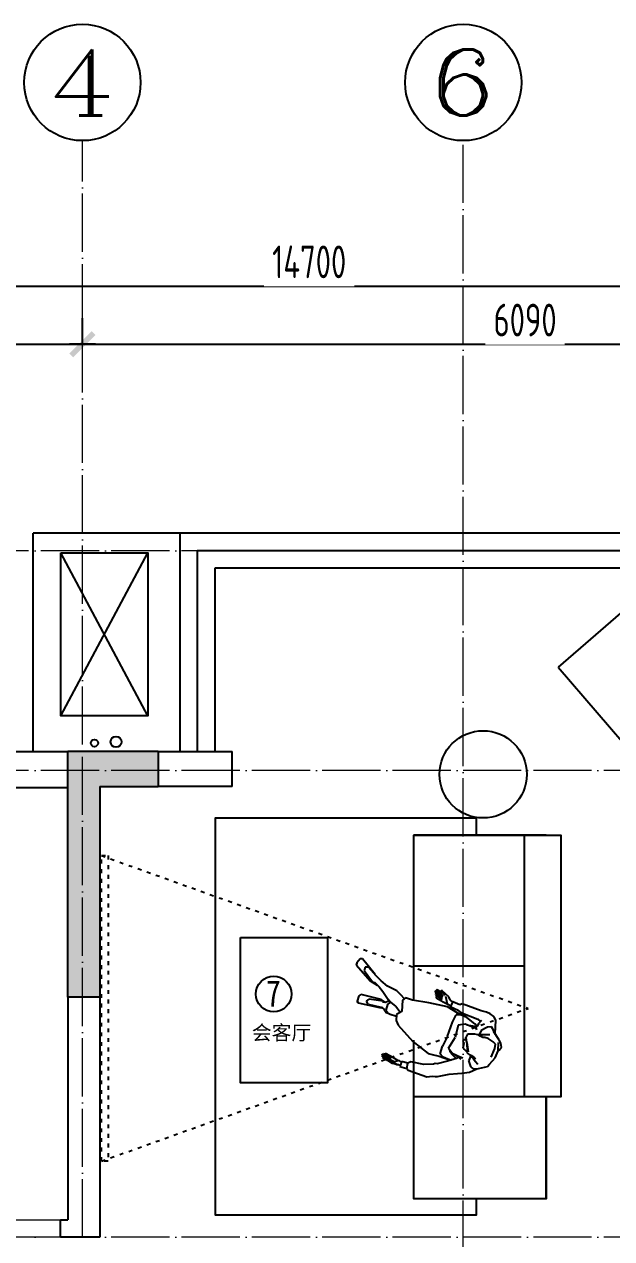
# Model space of a CAD drawing. Header units: inches. Extents: x -50945 to 250244, y -404780 to 18493.
# Drawn here: x 104309 to 108350, y -325140 to -316790 of the extents above; entities that cross this region are included whole.
import ezdxf
from ezdxf.enums import TextEntityAlignment as Align

# ---------------------------------------------------------------- set-up
doc = ezdxf.new("R2010")
doc.units = ezdxf.units.IN
doc.header["$MEASUREMENT"] = 0
doc.linetypes.add('DOTE', pattern=[2.42, 2, -0.2, 0.02, -0.2])
doc.linetypes.add('iGo户型优化10', pattern=[30, 12, -18])
for name, color, linetype in [('AXIS', 1, 'Continuous'), ('AXIS_TEXT', 7, 'Continuous'), ('D-ARCHI', 250, 'Continuous'), ('EVH 立面填充', 8, 'Continuous'), ('IBS-003-建筑窗框', 3, 'Continuous'), ('IBS-182-原建筑非承重墙', 150, 'Continuous'), ('IBS-200-原建筑承重墙柱', 200, 'Continuous'), ('IBS-63-原建筑窗', 63, 'Continuous'), ('IFF-51-活动家具', 51, 'Continuous'), ('iGo户型优化', 7, 'Continuous'), ('外标注', 50, 'Continuous'), ('房间编号', 50, 'Continuous')]:
    doc.layers.add(name, color=color, linetype=linetype)
doc.layers.add('门', color=65, linetype='Continuous', lineweight=13)
doc.styles.add('_TCH_AXIS', font='COMPLEX', dxfattribs={"bigfont": 'GBCBIG'})
doc.styles.add('ARI', font='', dxfattribs={"width": 0.8, "height": 200})
doc.styles.add('COMPLEX', font='COMPLEX')
doc.styles.add('HBA-DIMT', font='ARCHS.SHX', dxfattribs={"width": 0.8})
doc.styles.add('MtXpl_Arial_Unicode_', font='Arial Unicode.ttf')
doc.styles.get('ARI').set_extended_font_data('SimSun')
doc.dimstyles.new('HBA_40', dxfattribs={"dimscale": 50, "dimtxt": 2.5, "dimasz": 0.1, "dimexe": 2, "dimexo": 2.5, "dimgap": 0.6, "dimtad": 1, "dimdec": 0, "dimrnd": 5, "dimzin": 0, "dimtxsty": 'HBA-DIMT', "dimblk": 'HBA_DIMENSION_TICK', "dimblk1": 'HBA_DIMENSION_TICK', "dimblk2": 'HBA_DIMENSION_TICK', "dimcen": 0.125, "dimclrd": 44, "dimclre": 44, "dimclrt": 2, "dimadec": 0, "dimazin": 0, "dimtfac": 1, "dimtdec": 0, "dimtix": 1, "dimtmove": 1, "dimatfit": 3, "dimldrblk": 'HBA_Leader_Dot', "dimfxl": 0, "dimtvp": 1, "dimtfill": 1, "dimtolj": 1, "dimtzin": 0, "dimarcsym": 0})

# ---------------------------------------------------------------- blocks, each defined once
blk = doc.blocks.new('HBA_DIMENSION_TICK')
at = {"color": 0, "linetype": 'ByBlock'}
for p, q in [((-10, 0), (0, 0)), ((0, 0), (10, 0))]:
    blk.add_line(p, q, dxfattribs=at)
at = {"color": 50, "linetype": 'ByBlock'}
blk.add_solid([(-10, -7), (-7, -10), (7, 10), (10, 7)], dxfattribs=at)
blk = doc.blocks.new('*D805')
at = {"layer": 'Defpoints', "color": 0, "transparency": 16777216}
for p in [(104708.7, -318990.2), (102128.7, -319214.7), (104708.7, -319214.7)]:
    blk.add_point(p, dxfattribs=at)
at = {"layer": '外标注', "color": 44, "lineweight": -2, "transparency": 16777216}
for p, q in [((102128.7, -318990.2), (102128.7, -318810.2)), ((104708.7, -318990.2), (104708.7, -318810.2)), ((102137.7, -318990.2), (104699.7, -318990.2))]:
    blk.add_line(p, q, dxfattribs=at)
at = {"layer": '外标注', "color": 44, "lineweight": -2, "transparency": 16777216, "xscale": 9, "yscale": 9, "zscale": 9, "rotation": 180}
blk.add_blockref('HBA_DIMENSION_TICK', (102128.7, -318990.2), dxfattribs=at)
at = {"layer": '外标注', "color": 44, "lineweight": -2, "transparency": 16777216, "xscale": 9, "yscale": 9, "zscale": 9}
blk.add_blockref('HBA_DIMENSION_TICK', (104708.7, -318990.2), dxfattribs=at)
at = {"layer": '外标注', "color": 2, "transparency": 16777216, "insert": (103418.7, -318823.7), "char_height": 225, "attachment_point": 5, "style": 'HBA-DIMT', "bg_fill": 3, "box_fill_scale": 1.25, "bg_fill_color": 256, "bg_fill_true_color": 13158600, "bg_fill_transparency": 0}
blk.add_mtext('\\A1;2580', dxfattribs=at)
blk = doc.blocks.new('HBA_Leader_Dot')
at = {"color": 0, "linetype": 'ByBlock'}
blk.add_line((-5, 0), (-10, 0), dxfattribs=at)
at = {"color": 0, "linetype": 'ByBlock', "const_width": 5}
blk.add_lwpolyline([(-2.5, 0, 1), (2.5, 0, 1)], format="xyb", close=True, dxfattribs=at)
blk = doc.blocks.new('*D806')
at = {"layer": 'Defpoints', "color": 0, "transparency": 16777216}
for p in [(110798.7, -318990.2), (104708.7, -319214.7), (110798.7, -319214.7)]:
    blk.add_point(p, dxfattribs=at)
at = {"layer": '外标注', "color": 44, "lineweight": -2, "transparency": 16777216}
for p, q in [((104708.7, -318990.2), (104708.7, -318810.2)), ((110798.7, -318990.2), (110798.7, -318810.2)), ((104717.7, -318990.2), (110789.7, -318990.2))]:
    blk.add_line(p, q, dxfattribs=at)
at = {"layer": '外标注', "color": 44, "lineweight": -2, "transparency": 16777216, "xscale": 9, "yscale": 9, "zscale": 9, "rotation": 180}
blk.add_blockref('HBA_DIMENSION_TICK', (104708.7, -318990.2), dxfattribs=at)
at = {"layer": '外标注', "color": 44, "lineweight": -2, "transparency": 16777216, "xscale": 9, "yscale": 9, "zscale": 9}
blk.add_blockref('HBA_DIMENSION_TICK', (110798.7, -318990.2), dxfattribs=at)
at = {"layer": '外标注', "color": 2, "transparency": 16777216, "insert": (107753.7, -318823.7), "char_height": 225, "attachment_point": 5, "style": 'HBA-DIMT', "bg_fill": 3, "box_fill_scale": 1.25, "bg_fill_color": 256, "bg_fill_true_color": 13158600, "bg_fill_transparency": 0}
blk.add_mtext('\\A1;6090', dxfattribs=at)
blk = doc.blocks.new('*D808')
at = {"layer": 'Defpoints', "color": 0, "transparency": 16777216}
for p in [(113618.7, -318590.2), (98918.7, -318990.2), (113618.7, -318990.2)]:
    blk.add_point(p, dxfattribs=at)
at = {"layer": '外标注', "color": 44, "lineweight": -2, "transparency": 16777216}
for p, q in [((98918.7, -318765.2), (98918.7, -318410.2)), ((113618.7, -318765.2), (113618.7, -318410.2)), ((98927.7, -318590.2), (113609.7, -318590.2))]:
    blk.add_line(p, q, dxfattribs=at)
at = {"layer": '外标注', "color": 44, "lineweight": -2, "transparency": 16777216, "xscale": 9, "yscale": 9, "zscale": 9, "rotation": 180}
blk.add_blockref('HBA_DIMENSION_TICK', (98918.7, -318590.2), dxfattribs=at)
at = {"layer": '外标注', "color": 44, "lineweight": -2, "transparency": 16777216, "xscale": 9, "yscale": 9, "zscale": 9}
blk.add_blockref('HBA_DIMENSION_TICK', (113618.7, -318590.2), dxfattribs=at)
at = {"layer": '外标注', "color": 2, "transparency": 16777216, "insert": (106268.7, -318423.7), "char_height": 225, "attachment_point": 5, "style": 'HBA-DIMT', "bg_fill": 3, "box_fill_scale": 1.25, "bg_fill_color": 256, "bg_fill_true_color": 13158600, "bg_fill_transparency": 0}
blk.add_mtext('\\A1;14700', dxfattribs=at)
blk = doc.blocks.new('_AXISO')
blk.add_circle((0, 0), 0.5)
at = {"layer": 'AXIS_TEXT', "style": 'COMPLEX', "width": 1.041667}
blk.add_attdef('A', text='', height=0.56, dxfattribs=at).set_placement((-0.25, -0.28), (0.25, -0.28), align=Align.FIT)
blk = doc.blocks.new('A$C0ACF2E9F')
at = {"layer": 'iGo户型优化', "color": 251}
for p, q in [((196.6, 1052.9), (233.7, 1104.2)), ((233.7, 1104.2), (252.2, 1109.9)), ((252.2, 1109.9), (307.7, 1129.8)), ((300.6, 1102.8), (366.2, 1102.8)), ((307.7, 1129.8), (359, 1129.8)), ((359, 1129.8), (414.6, 1109.9)), ((361.9, 1129.8), (370.4, 1137)), ((366.2, 1102.8), (396.1, 1095.6)), ((370.4, 1137), (391.8, 1142.7)), ((391.8, 1142.7), (416, 1128.4)), ((396.1, 1095.6), (403.2, 1074.3)), ((416, 1128.4), (433.1, 1104.2)), ((433.1, 1104.2), (470.2, 1052.9)), ((122, 958.6), (149, 1005)), ((149, 1005), (188.2, 1042.2)), ((192.3, 1050.1), (178.9, 1024.7)), ((185.2, 1000.2), (178.9, 1024.7)), ((196.6, 1052.9), (192.3, 1050.1)), ((232.2, 1014.4), (222.3, 1035.8)), ((245.1, 993.1), (232.2, 1014.4)), ((247.9, 1011.6), (252.2, 998.8)), ((403.2, 1074.3), (411.8, 1034.4)), ((410.3, 1011.6), (404.6, 998.8)), ((411.8, 1034.4), (410.3, 1011.6)), ((430.3, 1014.4), (414.6, 977.4)), ((440.3, 1035.8), (430.3, 1014.4)), ((456.6, 1067.8), (459.4, 1067.8)), ((459.4, 1067.8), (549.1, 1035.4)), ((470.2, 1052.9), (474.4, 1050.1)), ((474.4, 1050.1), (495.8, 1025.8)), ((495.8, 1025.8), (481.6, 1000.2)), ((549.1, 1035.4), (566.9, 1013.6)), ((566.9, 1013.6), (573.9, 983.6)), ((81.9, 879.8), (108.7, 931.8)), ((108.7, 931.8), (122, 958.6)), ((188.1, 997.3), (185.2, 1000.2)), ((188.1, 997.3), (222.3, 968.8)), ((220.8, 926.1), (220.8, 887.6)), ((257.9, 968.8), (222.3, 968.8)), ((252.2, 974.5), (245.1, 993.1)), ((259.3, 977.4), (252.2, 998.8)), ((257.9, 968.8), (252.2, 974.5)), ((259.3, 977.4), (257.9, 968.8)), ((257.9, 968.8), (257.9, 958.9)), ((262.2, 944.6), (257.9, 958.9)), ((269.3, 933.2), (262.2, 944.6)), ((282.1, 931.8), (269.3, 933.2)), ((275, 924.7), (274, 932.7)), ((329.1, 909), (275, 941.8)), ((280.7, 910.4), (275, 924.7)), ((319.1, 914.7), (282.1, 931.8)), ((400.4, 927.5), (386.1, 891.9)), ((404.6, 938.9), (400.4, 927.5)), ((404.6, 998.8), (404.6, 977.4)), ((404.6, 977.4), (407.5, 968.8)), ((407.5, 958.9), (404.6, 938.9)), ((411.8, 970.3), (407.5, 958.9)), ((407.5, 968.8), (407.5, 958.9)), ((444.5, 968.8), (411.2, 968.8)), ((414.6, 993.1), (411.8, 974.5)), ((411.8, 974.5), (411.8, 970.3)), ((448.8, 927.5), (436, 937.5)), ((443.1, 931.8), (443.1, 887.6)), ((443.1, 862), (457.4, 930.4)), ((478.7, 997.3), (444.5, 968.8)), ((464.5, 934.6), (448.8, 927.5)), ((459.6, 932.4), (470.2, 911.8)), ((464.5, 934.6), (486.3, 936.8)), ((481.6, 1000.2), (478.7, 997.3)), ((497.2, 938.9), (486.3, 936.8)), ((508.5, 944.4), (497.2, 938.9)), ((507.2, 919), (500.1, 940.3)), ((504.4, 792.2), (507.2, 919)), ((575, 955.6), (569.9, 917.5)), ((573.9, 983.6), (575, 955.6)), ((37, 813.5), (81.9, 879.8)), ((206.7, 891.5), (161, 834.9)), ((171, 769.4), (175.2, 843.5)), ((175.2, 843.5), (178.8, 857)), ((175.2, 843.5), (175.2, 796.4)), ((215.1, 850.6), (200.3, 883.6)), ((220.8, 862), (209.4, 914.7)), ((226.5, 824.9), (215.1, 850.6)), ((220.8, 887.6), (220.8, 862)), ((220.8, 862), (220.8, 850.6)), ((245.1, 807.8), (220.8, 850.6)), ((287.8, 900.5), (280.7, 910.4)), ((287.8, 900.5), (319.1, 894.8)), ((329.1, 909), (319.1, 914.7)), ((359, 889.1), (319.1, 914.7)), ((329.1, 880.5), (319.1, 894.8)), ((329.1, 909), (359, 889.1)), ((337.7, 880.5), (329.1, 880.5)), ((344.8, 894.8), (337.7, 880.5)), ((349.1, 894.8), (344.8, 894.8)), ((349.1, 894.8), (344.8, 894.8)), ((386.1, 891.9), (359, 889.1)), ((443.1, 850.6), (417.5, 807.8)), ((443.1, 887.6), (443.1, 862)), ((443.1, 862), (443.1, 850.6)), ((470.2, 911.8), (488.7, 843.5)), ((488.7, 843.5), (493, 769.4)), ((488.7, 843.5), (488.7, 796.4)), ((569.9, 917.5), (562.8, 777.9)), ((7.6, 744.3), (24.2, 777.9)), ((24.2, 777.9), (29.8, 797.2)), ((29.8, 797.2), (37, 813.5)), ((105.4, 755.1), (76.9, 695.3)), ((114, 762.2), (105.4, 755.1)), ((116.8, 776.5), (114, 762.2)), ((161, 834.9), (116.8, 776.5)), ((158.1, 692.4), (175.2, 796.4)), ((175.2, 796.4), (188.1, 769.4)), ((188.1, 769.4), (242.2, 765.1)), ((239.4, 819.2), (226.5, 824.9)), ((320.6, 769.4), (242.2, 765.1)), ((245.1, 807.8), (332, 820.7)), ((320.6, 769.4), (423.2, 765.1)), ((417.5, 807.8), (332, 820.7)), ((423.2, 765.1), (477.3, 769.4)), ((488.7, 796.4), (477.3, 769.4)), ((488.7, 796.4), (507.2, 692.4)), ((511.5, 770.8), (504.4, 792.2)), ((511.5, 770.8), (512.9, 711)), ((562.8, 777.9), (551.4, 766.5)), ((551.4, 766.5), (552.9, 713.3)), ((564.2, 790.7), (562.8, 777.9)), ((0, 608.4), (7.6, 744.3)), ((76.9, 695.3), (59.8, 604.1)), ((193.8, 562.8), (158.1, 692.4)), ((507.2, 692.4), (483, 562.8)), ((552.9, 713.3), (512.9, 711)), ((522.9, 688.2), (520, 711)), ((524.3, 682.5), (522.9, 688.2)), ((527.2, 651.1), (524.3, 682.5)), ((569.9, 652.5), (524.3, 682.5)), ((550, 713.8), (558.5, 691)), ((558.5, 691), (574.2, 675.3)), ((574.2, 675.3), (584.2, 645.4)), ((7.1, 595.6), (0, 608.4)), ((2.4, 547.6), (7.1, 595.6)), ((7.1, 595.6), (44.2, 589.9)), ((44.2, 589.9), (39.1, 544.7)), ((59.8, 604.1), (44.2, 589.9)), ((534.3, 597), (527.2, 651.1)), ((541.4, 592.7), (534.3, 597)), ((551.4, 584.2), (541.4, 638.3)), ((544.3, 597), (541.4, 592.7)), ((544.3, 621.2), (544.3, 597)), ((565.6, 574.2), (552.8, 636.9)), ((561.4, 587), (557.1, 584.2)), ((558.5, 605.5), (561.4, 587)), ((577, 579.9), (565.6, 636.9)), ((571.3, 608.4), (574.2, 578.5)), ((579.9, 626.9), (572.8, 646.8)), ((588.4, 608.4), (579.9, 626.9)), ((579.9, 625.5), (587, 582.7)), ((584.2, 645.4), (594.1, 616.9)), ((592.7, 611.2), (588.4, 608.4)), ((594.1, 616.9), (592.7, 611.2)), ((10, 547.1), (2.4, 547.6)), ((2.9, 488.7), (7.1, 512.9)), ((7.1, 522.9), (10, 532.9)), ((7.1, 522.9), (7.1, 491.5)), ((7.1, 493), (7.1, 522.9)), ((39.1, 544.7), (10, 547.1)), ((10, 532.9), (10, 547.1)), ((17.1, 497.2), (35.6, 518.6)), ((34, 545.1), (37, 530)), ((37, 530), (35.6, 518.6)), ((35.6, 518.6), (39.9, 483)), ((259.3, 427.4), (193.8, 562.8)), ((483, 562.8), (457.4, 453.1)), ((557.1, 584.2), (551.4, 584.2)), ((571.3, 574.2), (565.6, 574.2)), ((574.2, 578.5), (571.3, 574.2)), ((582.7, 579.9), (577, 579.9)), ((587, 582.7), (582.7, 579.9)), ((7.1, 467.3), (2.9, 488.7)), ((7.1, 460.2), (7.1, 491.5)), ((10, 453.1), (7.1, 460.2)), ((14.2, 410.3), (8.5, 454.5)), ((15.7, 454.5), (10, 453.1)), ((17.1, 473), (15.7, 454.5)), ((17.1, 497.2), (17.1, 473)), ((17.1, 471.6), (24.2, 410.3)), ((25.6, 468.7), (32.8, 401.8)), ((32.8, 467.3), (38.5, 410.3)), ((44.2, 418.9), (38.5, 418.9)), ((39.9, 483), (47, 421.7)), ((47, 421.7), (44.2, 418.9)), ((283.5, 403.2), (259.3, 427.4)), ((457.4, 453.1), (453.1, 401.8)), ((18.5, 410.3), (14.2, 410.3)), ((24.2, 410.3), (18.5, 410.3)), ((22.8, 401.8), (21.4, 410.3)), ((27.1, 401.8), (22.8, 401.8)), ((32.8, 401.8), (27.1, 401.8)), ((32.8, 410.3), (31.3, 410.3)), ((38.5, 410.3), (32.8, 410.3)), ((323.4, 389), (283.5, 403.2)), ((309.2, 333.4), (309.3, 348.1)), ((309.3, 348.1), (312.9, 392.7)), ((356.2, 416), (323.4, 389)), ((363.3, 379), (346.5, 408.1)), ((428.9, 389), (356.2, 416)), ((374.7, 361.9), (363.3, 379)), ((374.7, 361.9), (386.1, 323.4)), ((453.1, 401.8), (428.9, 389)), ((444.5, 397.5), (460.2, 363.3)), ((460.2, 363.3), (474.4, 329.1)), ((296.4, 115.4), (323.4, 262.2)), ((321.8, 310.3), (309.2, 333.4)), ((309.4, 317), (309.2, 333.4)), ((323.4, 297.8), (309.4, 317)), ((314.9, 182.4), (327.7, 260.7)), ((362.6, 304.7), (321.8, 310.3)), ((329.1, 273.6), (323.4, 297.8)), ((323.4, 262.2), (326.3, 279.3)), ((326.3, 279.3), (327.7, 280.7)), ((326.3, 279.3), (327.7, 280.7)), ((327.7, 260.7), (329.1, 273.6)), ((373.3, 269.3), (349.1, 175.2)), ((377.6, 252.2), (356.2, 111.1)), ((362.6, 304.7), (384.7, 319.1)), ((371.9, 287.8), (364.7, 266.4)), ((369.6, 281.1), (373.3, 269.3)), ((387.5, 302.1), (371.9, 287.8)), ((371.9, 287.8), (377.6, 252.2)), ((400.4, 289.2), (382.9, 318)), ((386.1, 323.4), (400.4, 289.2)), ((388.9, 308.3), (387.5, 302.1)), ((433.1, 242.2), (400.4, 289.2)), ((474.4, 329.1), (480.1, 257.9)), ((480.1, 257.9), (495.8, 202.3)), ((314.9, 182.4), (329.1, 163.8)), ((329.1, 163.8), (349.1, 175.2)), ((453.1, 205.2), (433.1, 242.2)), ((468.7, 166.7), (453.1, 205.2)), ((458.8, 188.1), (458.8, 190.9)), ((467.3, 132.5), (458.8, 188.1)), ((495.8, 202.3), (514.3, 158.1)), ((304.9, 102.6), (296.4, 115.4)), ((296.4, 115.4), (304.9, 102.6)), ((341.9, 101.2), (304.9, 102.6)), ((356.2, 109.7), (341.9, 101.2)), ((467.3, 151), (468.7, 166.7)), ((517.2, 68.4), (467.3, 151)), ((467.3, 151), (467.3, 132.5)), ((530, 4.3), (467.3, 132.5)), ((514.3, 158.1), (550, 85.5)), ((521.5, 148.2), (587, 27.1)), ((550, 85.5), (541.4, 64.1)), ((541.4, 64.1), (517.2, 68.4)), ((547.1, 0), (530, 4.3)), ((530, 4.3), (530, 2.9)), ((547.1, 0), (530, 2.9)), ((581.3, 11.4), (547.1, 0)), ((581.3, 11.4), (547.1, 0)), ((587, 27.1), (581.3, 11.4)), ((587, 25.6), (581.3, 11.4)), ((587, 27.1), (587, 25.6))]:
    blk.add_line(p, q, dxfattribs=at)

msp = doc.modelspace()

# ---------------------------------------------------------------- hatches: boundary and pattern name
at = {"layer": 'EVH 立面填充'}
h = msp.add_hatch(color=256, dxfattribs=at)
h.dxf.hatch_style = 1
h.paths.add_polyline_path([(104828.67, -322030.4), (105228.67, -322030.4), (105228.67, -321790.4), (104608.67, -321790.4), (104608.67, -323480.4), (104828.67, -323480.4)])

# ---------------------------------------------------------------- linework, layer by layer
at = {"layer": 'D-ARCHI', "color": 251, "linetype": 'DOTE', "lineweight": 5, "ltscale": 200}
for p, q in [((116438.67, -320410.16), (96111.41, -320410.16)), ((116438.67, -321920.4), (96098.67, -321920.4)), ((116438.67, -325130.4), (96111.41, -325130.4))]:
    msp.add_line(p, q, dxfattribs=at)
at = {"layer": 'IBS-003-建筑窗框', "color": 251, "ltscale": 10}
for p, q in [((110918.67, -320290.16), (105378.67, -320290.16)), ((105378.67, -320290.16), (105378.67, -321790.4)), ((110688.67, -320530.16), (105618.67, -320530.16)), ((105618.67, -320530.16), (105618.67, -321790.4))]:
    msp.add_line(p, q, dxfattribs=at)
at = {"layer": 'IBS-182-原建筑非承重墙'}
for p, q in [((104368.67, -321790.4), (104368.67, -320290.16)), ((105378.67, -320290.16), (104368.67, -320290.16)), ((104560.74, -321544.06), (105158.86, -320425.27)), ((105158.86, -321544.06), (104560.74, -320425.27)), ((104198.67, -321790.4), (104608.67, -321790.4)), ((105228.67, -321790.4), (105738.67, -321790.4)), ((105738.67, -322030.4), (105738.67, -321790.4)), ((104608.67, -322040.4), (104198.67, -322040.4)), ((105738.67, -322030.4), (105228.67, -322030.4)), ((104608.67, -323480.4), (104608.67, -325010.4)), ((104828.67, -323480.4), (104828.67, -325130.4)), ((104558.67, -325130.4), (104558.67, -325010.4)), ((104558.67, -325010.4), (104608.67, -325010.4)), ((104828.67, -325130.4), (104558.67, -325130.4))]:
    msp.add_line(p, q, dxfattribs=at)
msp.add_lwpolyline([(104560.74, -320425.27), (105158.86, -320425.27), (105158.86, -321544.06), (104560.74, -321544.06)], close=True, dxfattribs=at)
for centre, radius in [((104790.89, -321732.49), 25), ((104939.85, -321723.92), 37.5)]:
    msp.add_circle(centre, radius, dxfattribs=at)
at = {"layer": 'IBS-200-原建筑承重墙柱', "ltscale": 0.02}
for p, q in [((104608.67, -323480.4), (104608.67, -321790.4)), ((105228.67, -321790.4), (104608.67, -321790.4)), ((105228.67, -321790.4), (105228.67, -322030.4)), ((104828.67, -322030.4), (104828.67, -323480.4)), ((104828.67, -322030.4), (105228.67, -322030.4)), ((104828.67, -323480.4), (104608.67, -323480.4))]:
    msp.add_line(p, q, dxfattribs=at)
at = {"layer": 'IBS-63-原建筑窗'}
for p, q in [((110808.67, -320410.16), (105498.67, -320410.16)), ((105498.67, -320410.16), (105498.67, -321790.4))]:
    msp.add_line(p, q, dxfattribs=at)
at = {"layer": 'IFF-51-活动家具'}
for p, q in [((107898.67, -322365.67, 0), (106988.67, -322365.67, 0)), ((107748.67, -324165.67, 0), (107748.67, -322365.67, 0)), ((107748.67, -323265.67, 0), (106988.67, -323265.67, 0)), ((107898.67, -324165.67, 0), (106988.67, -324165.67, 0)), ((107898.67, -324865.67, 0), (107898.67, -324165.67, 0))]:
    msp.add_line(p, q, dxfattribs=at)
for points in [[(107980.12, -321210.7), (108518.83, -321834.38), (109069.14, -321359.04), (108530.43, -320735.36)], [(105794.94, -323069.01), (106394.94, -323069.01), (106394.94, -324069.01), (105794.94, -324069.01)]]:
    msp.add_lwpolyline(points, close=True, dxfattribs=at)
msp.add_lwpolyline([(107417.28, -324865.67), (107417.28, -324978.93), (105623.39, -324978.93), (105623.39, -322247.56), (107417.28, -322247.56), (107417.28, -322365.67)], dxfattribs=at)
at = {"layer": 'IFF-51-活动家具', "elevation": 0}
for points in [[(106988.67, -323500.88), (106988.67, -322365.67), (107898.67, -322365.67)], [(107898.67, -322365.67), (107998.67, -322365.67), (107998.67, -324165.67), (107898.67, -324165.67)], [(107898.67, -324865.67), (106988.67, -324865.67), (106988.67, -323774.26)], [(107898.67, -324165.67), (107898.67, -324865.67), (107643.67, -324865.67)]]:
    msp.add_lwpolyline(points, dxfattribs=at)
at = {"layer": 'IFF-51-活动家具'}
msp.add_circle((107465.28, -321947.41), 300, dxfattribs=at)
at = {"layer": 'iGo户型优化', "color": 251, "linetype": 'iGo户型优化10', "ltscale": 2.2}
for p in [(104840.47, -322506.37), (104840.47, -324606.37)]:
    msp.add_line(p, (107774.12, -323556.37), dxfattribs=at)
msp.add_lwpolyline([(104840.47, -322506.37), (104885.47, -322506.37), (104885.47, -324606.37), (104840.47, -324606.37)], close=True, dxfattribs=at)
at = {"layer": '房间编号'}
msp.add_circle((106024.56, -323457.93), 122.5, dxfattribs=at)
at = {"layer": '门', "color": 8, "lineweight": 5}
msp.add_lwpolyline([(103718.67, -325010.4), (104558.67, -325010.4), (104558.67, -325130.4), (103718.67, -325130.4)], close=True, dxfattribs=at)

# ---------------------------------------------------------------- block references
at = {"layer": 'AXIS'}
ref = msp.add_blockref('_AXISO', (104708.67, -317190.16), dxfattribs=dict(at, xscale=800, yscale=800, zscale=800))
ref.add_attrib('A', '4', dxfattribs={"layer": 'AXIS_TEXT', "height": 452.55, "style": '_TCH_AXIS', "width": 1.3125}).set_placement((104482.4, -317416.43), (104934.95, -317416.43), align=Align.FIT)
ref = msp.add_blockref('_AXISO', (107328.37, -317190.16), dxfattribs=dict(at, xscale=800, yscale=800, zscale=800))
ref.add_attrib('A', '6', dxfattribs={"layer": 'AXIS_TEXT', "height": 452.55, "style": '_TCH_AXIS', "width": 1.5}).set_placement((107102.1, -317416.43), (107554.64, -317416.43), align=Align.FIT)
at = {"layer": 'IFF-51-活动家具', "xscale": -1, "rotation": 247.507696688802}
msp.add_blockref('A$C0ACF2E9F', (106386.28, -323748.66, 0), dxfattribs=at)

# ---------------------------------------------------------------- texts
at = {"layer": '房间编号', "color": 8, "style": 'MtXpl_Arial_Unicode_'}
msp.add_text('会客厅', height=100, dxfattribs=at).set_placement((105873.96, -323773.69))
at = {"layer": '房间编号', "insert": (106072.58, -323362.23), "char_height": 183.75, "width": 2606.4647, "attachment_point": 3, "style": 'ARI'}
msp.add_mtext('7', dxfattribs=at)

# ---------------------------------------------------------------- dimensions: what is measured, and where the dimension line sits
at = {"layer": '外标注'}
dim = msp.add_linear_dim(base=(104708.67, -318990.16), p1=(102128.67, -319214.74), p2=(104708.67, -319214.74), dimstyle='HBA_40', override={"dimscale": 90, "dimfxl": 200, "dimfxlon": 1}, dxfattribs=at)
dim.commit()
dim.dimension.update_dxf_attribs({"geometry": '*D805', "text_midpoint": (103418.67, -318823.66)})

# ---------------------------------------------------------------- next in the draw order: dimensions: what is measured, and where the dimension line sits
dim = msp.add_linear_dim(base=(110798.67, -318990.16), p1=(104708.67, -319214.74), p2=(110798.67, -319214.74), dimstyle='HBA_40', override={"dimscale": 90, "dimfxl": 200, "dimfxlon": 1}, dxfattribs=at)
dim.commit()
dim.dimension.update_dxf_attribs({"geometry": '*D806', "text_midpoint": (107753.67, -318823.66)})

# ---------------------------------------------------------------- next in the draw order: dimensions: what is measured, and where the dimension line sits
dim = msp.add_linear_dim(base=(113618.67, -318590.16), p1=(98918.67, -318990.16), p2=(113618.67, -318990.16), dimstyle='HBA_40', override={"dimscale": 90, "dimfxl": 200, "dimfxlon": 1}, dxfattribs=at)
dim.commit()
dim.dimension.update_dxf_attribs({"geometry": '*D808', "text_midpoint": (106268.67, -318423.66)})

# ---------------------------------------------------------------- next in the draw order: linework, layer by layer
at = {"layer": 'D-ARCHI', "color": 251, "linetype": 'DOTE', "lineweight": 5, "ltscale": 200}
for p, q in [((104708.67, -325130.4), (104708.67, -317590.16)), ((107328.37, -332538.73), (107328.37, -317590.16))]:
    msp.add_line(p, q, dxfattribs=at)

doc.saveas('drawing.dxf')
